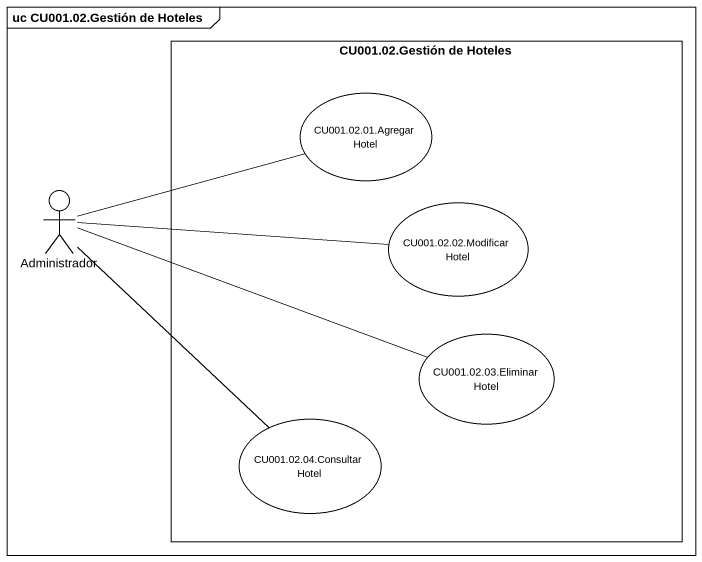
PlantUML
@startuml
mainframe uc CU001.02.Gestión de Hoteles
rectangle "CU001.02.Gestión de Hoteles" as CU001_02_Gestión_de_Hoteles {
  usecase "CU001.02.01.Agregar Hotel" as CU001_02_01_Agregar_Hotel
  usecase "CU001.02.02.Modificar Hotel" as CU001_02_02_Modificar_Hotel
  usecase "CU001.02.03.Eliminar Hotel" as CU001_02_03_Eliminar_Hotel
  usecase "CU001.02.04.Consultar Hotel" as CU001_02_04_Consultar_Hotel
}
actor Administrador
Administrador -right- CU001_02_01_Agregar_Hotel
Administrador -right- CU001_02_02_Modificar_Hotel
Administrador -right- CU001_02_03_Eliminar_Hotel
Administrador -- CU001_02_04_Consultar_Hotel
@enduml
